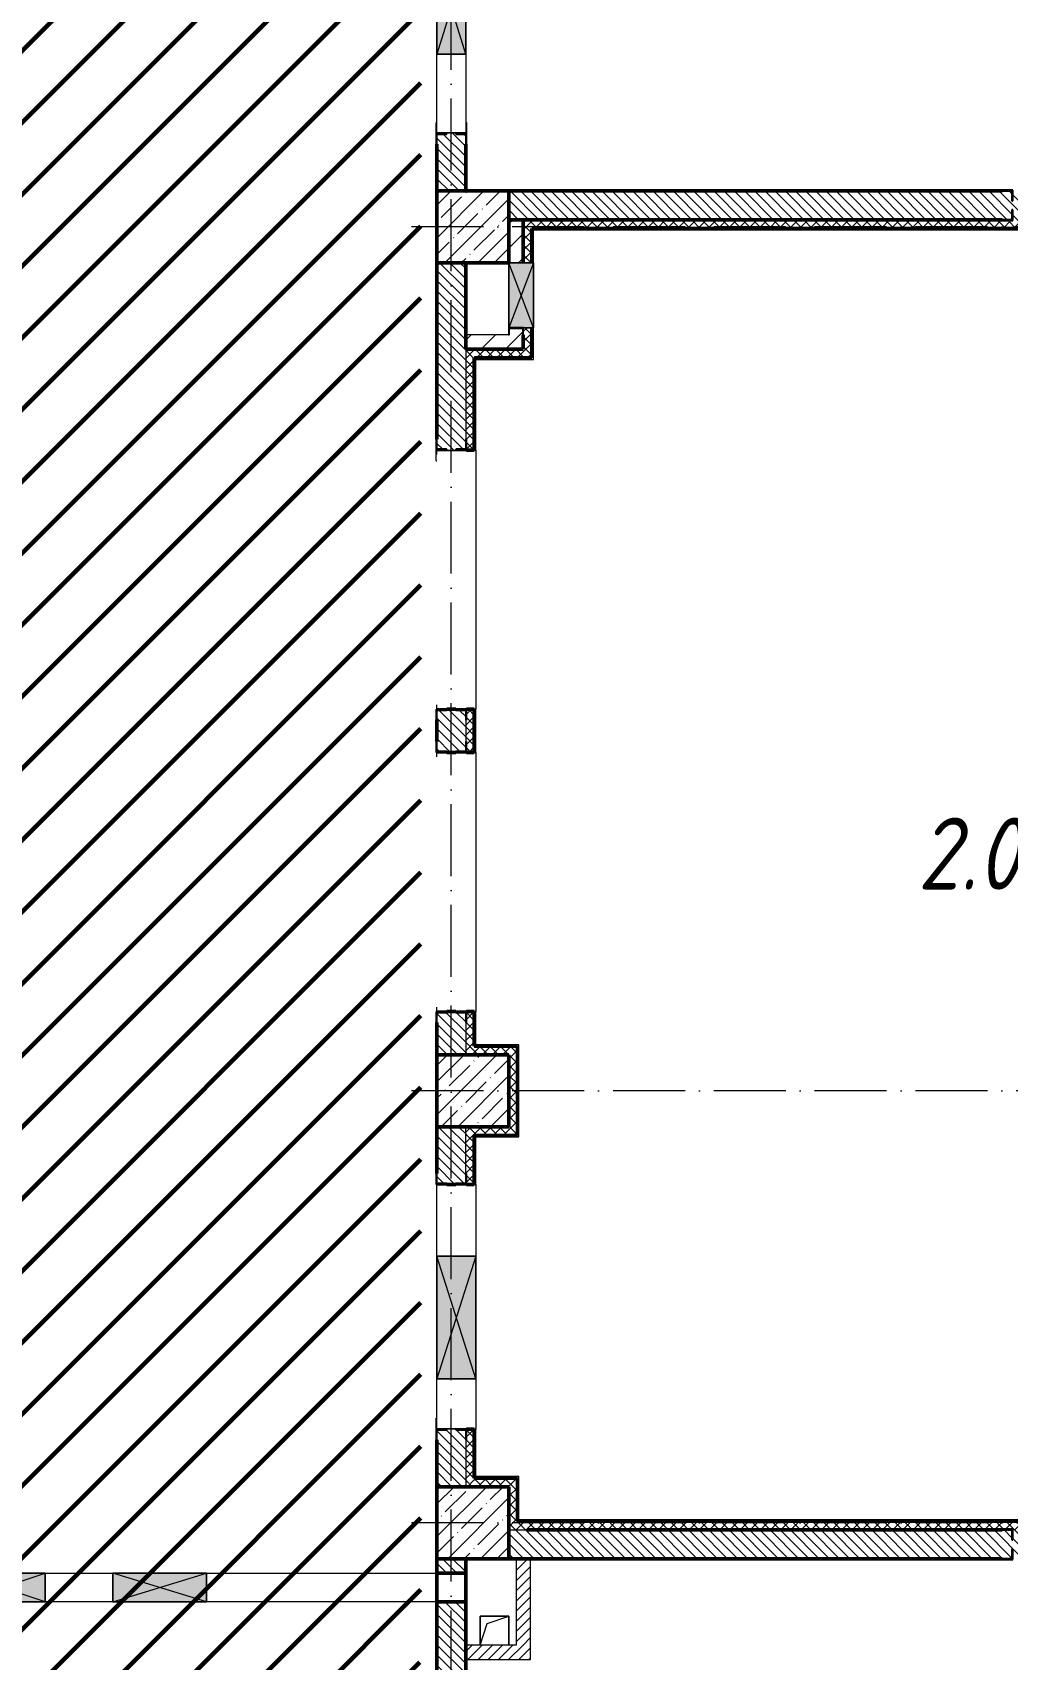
# Model space of a CAD drawing. Header units: millimetres. Extents: x -606178 to 312196, y -19338 to 632709.
# Drawn here: x -174459 to -167689, y 476175 to 487475 of the extents above; entities that cross this region are included whole.
import ezdxf

# ---------------------------------------------------------------- set-up
doc = ezdxf.new("R2010")
doc.units = ezdxf.units.MM
doc.linetypes.add('50_200_ШТРИХ_1Т_ш5_п1_п1_', pattern=[700, 500, -100, 0, -100])
for name, color, linetype, lineweight in [('6.4.1) Окр пт с инж. ПТ2.16', 3, 'Continuous', 60), ('A-DETL-GENF-OTLN', 7, 'Continuous', 9), ('A-FLOR-____-OTLN', 7, 'Continuous', 9), ('A-GENM-____-MCUT', 7, 'Continuous', 25), ('A-GENM-____-OTLN', 7, 'Continuous', 9), ('A-GENM-____-OTLN-1', 7, 'Continuous', 25), ('A-GLAZ-____-OTLN', 7, 'Continuous', 9), ('A-WALL-____-MCUT-2', 7, 'Continuous', 50), ('A-WALL-____-MCUT-3', 7, 'Continuous', 9), ('A-WALL-____-OTLN', 7, 'Continuous', 9), ('A-WALL-____-PATT-1', 7, 'Continuous', 9), ('A-WALL-FNSH-MCUT-1', 7, 'Continuous', 9), ('I-WALL-____-OTLN', 7, 'Continuous', 9), ('S-COLS-____-MCUT', 7, 'Continuous', 50), ('S-COLS-____-OTLN', 7, 'Continuous', 9), ('S-GRID-____-OTLN-1', 7, '50_200_ШТРИХ_1Т_ш5_п1_п1_', 9), ('Марки помещений', 7, 'Continuous', 9)]:
    doc.layers.add(name, color=color, linetype=linetype, lineweight=lineweight)
doc.layers.add('A-WALL-____-PATT-2', color=7, linetype='Continuous', lineweight=9, true_color=0x787878)
doc.styles.add('ISOCPEUR_I_3', font='isocpeui.ttf', dxfattribs={"width": 0.85, "height": 2.2})
pattern_1 = [(135, (-264901.3, 451794.26), (-35.35534, -35.35534), [])]
pattern_2 = [(45, (-264901.3, 451794.26), (-35.35534, 35.35534), []), (135, (-264901.3, 451794.26), (-35.35534, -35.35534), [])]
pattern_3 = [(45, (-264901.3, 451794.26), (-35.35534, 35.35534), [])]
pattern_4 = [(45, (-264901.3, 451794.26), (-84.85281, 84.85281), [])]

# ---------------------------------------------------------------- blocks, each defined once
blk = doc.blocks.new('BSC_Колонна _Прямоугольная - 500х500-V27-АР1_План отверстий 2 этажа в осях 1-64_А-ГГ')
at = {"layer": 'S-COLS-____-OTLN'}
h = blk.add_hatch(dxfattribs=at)
h.set_pattern_fill('FP_56', color=256, style=0, pattern_type=2)
h.set_pattern_definition([(45, (-93500, -25331.04), (-114.04925, 114.04925), []), (45, (-93385.95, -25331.04), (-114.04925, 114.04925), [201.613, -40.323, 3.353, -36.97])])
h.paths.add_polyline_path([(-250, -250), (250, -250), (250, 250), (-250, 250)], flags=0)
at = {"layer": 'S-COLS-____-MCUT'}
for p, q in [((250, 250), (-250, 250)), ((-250, 250), (-250, -250)), ((250, -250), (250, 250)), ((-250, -250), (250, -250))]:
    blk.add_line(p, q, dxfattribs=at)
blk = doc.blocks.new('BSC_Колонна _Прямоугольная - 500х500-V29-АР1_План отверстий 2 этажа в осях 1-64_А-ГГ')
at = {"layer": 'S-COLS-____-OTLN'}
h = blk.add_hatch(dxfattribs=at)
h.set_pattern_fill('FP_58', color=256, style=0, pattern_type=2)
h.set_pattern_definition([(45, (-93500, -34331.04), (-114.04925, 114.04925), []), (45, (-93385.95, -34331.04), (-114.04925, 114.04925), [201.613, -40.323, 3.353, -36.97])])
h.paths.add_polyline_path([(-250, -250), (250, -250), (250, 250), (-250, 250)], flags=0)
at = {"layer": 'S-COLS-____-MCUT'}
for p, q in [((250, 250), (-250, 250)), ((-250, 250), (-250, -250)), ((250, -250), (250, 250)), ((-250, -250), (250, -250))]:
    blk.add_line(p, q, dxfattribs=at)
blk = doc.blocks.new('BSC_Колонна _Прямоугольная - 500х500-V35-АР1_План отверстий 2 этажа в осях 1-64_А-ГГ')
at = {"layer": 'S-COLS-____-OTLN'}
h = blk.add_hatch(dxfattribs=at)
h.set_pattern_fill('FP_64', color=256, style=0, pattern_type=2)
h.set_pattern_definition([(45, (-93500, -28331.04), (-114.04925, 114.04925), []), (45, (-93385.95, -28331.04), (-114.04925, 114.04925), [201.613, -40.323, 3.353, -36.97])])
h.paths.add_polyline_path([(-250, -250), (250, -250), (250, 250), (-250, 250), (-250, -75)], flags=0)
at = {"layer": 'S-COLS-____-MCUT'}
for p, q in [((250, 250), (-250, 250)), ((-250, 250), (-250, -250)), ((250, -250), (250, 250)), ((-250, -250), (250, -250))]:
    blk.add_line(p, q, dxfattribs=at)
blk = doc.blocks.new('АР_Перемычка - АР_Перемычка-28448550-АР1_План отверстий 2 этажа в осях 1-64_А-ГГ')
at = {"layer": 'A-GENM-____-OTLN'}
blk.add_line((-350, -100), (-342, -100), dxfattribs=at)
blk = doc.blocks.new('Фахверк_СКБ_Уголок - 200_3960-28268576-АР1_План отверстий 2 этажа в осях 1-64_А-ГГ')
at = {"layer": 'A-GENM-____-MCUT'}
for p, q in [((200, 156), (125, 156)), ((125, 156), (125, 81)), ((131, 81), (131, 150)), ((131, 150), (200, 150)), ((200, 150), (200, 156)), ((125, 81), (131, 81)), ((131, 19), (125, 19)), ((125, 19), (125, -56)), ((131, -50), (131, 19)), ((125, -56), (200, -56)), ((200, -50), (131, -50)), ((200, -56), (200, -50))]:
    blk.add_line(p, q, dxfattribs=at)
blk = doc.blocks.new('154_Стойка_СКБ_Уголок - СМ-2480_200-28346303-АР1_План отверстий 2 этажа в осях 1-64_А-ГГ')
at = {"layer": 'A-GENM-____-MCUT'}
for p, q in [((125, 156), (125, 81)), ((200, 156), (125, 156)), ((131, 81), (131, 150)), ((131, 150), (200, 150)), ((200, 150), (200, 156)), ((125, 81), (131, 81)), ((131, 19), (125, 19)), ((125, 19), (125, -56)), ((131, -50), (131, 19)), ((125, -56), (200, -56)), ((200, -50), (131, -50)), ((200, -56), (200, -50))]:
    blk.add_line(p, q, dxfattribs=at)
blk = doc.blocks.new('Стойка_Влож_Полоса боковая - Полоса-28213942-АР1_План отверстий 2 этажа в осях 1-64_А-ГГ')
at = {"layer": 'A-GENM-____-OTLN'}
for p, q in [((-5, 60), (0, 60)), ((-5, -60), (-5, 60)), ((0, 31), (0, -31)), ((0, -60), (-5, -60))]:
    blk.add_line(p, q, dxfattribs=at)
blk = doc.blocks.new('Стойка_Влож_Уголок_Опорный - Уголок-28213941-АР1_План отверстий 2 этажа в осях 1-64_А-ГГ')
at = {"layer": 'A-GENM-____-OTLN'}
for p, q in [((-212, -6), (-212, 0)), ((0, 0), (0, -6)), ((-212, -75), (-212, -6)), ((-212, -6), (-206, -6)), ((-212, -75), (-206, -75)), ((-6, -6), (0, -6)), ((-6, -75), (0, -75)), ((0, -6), (0, -75))]:
    blk.add_line(p, q, dxfattribs=at)
blk = doc.blocks.new('Стойка_Влож_Уголок_Опорный - Уголок-V141-АР1_План отверстий 2 этажа в осях 1-64_А-ГГ')
at = {"layer": 'A-GENM-____-OTLN'}
for p, q in [((0, 0), (0, -6)), ((-6, -6), (0, -6)), ((-6, -75), (0, -75)), ((0, -6), (0, -75))]:
    blk.add_line(p, q, dxfattribs=at)
blk = doc.blocks.new('Стойка_Влож_Уголок_Опорный - Уголок-V143-АР1_План отверстий 2 этажа в осях 1-64_А-ГГ')
at = {"layer": 'A-GENM-____-OTLN'}
for p, q in [((-212, -6), (-212, 0)), ((-212, -75), (-212, -6)), ((-212, -6), (-206, -6)), ((-212, -75), (-206, -75))]:
    blk.add_line(p, q, dxfattribs=at)
blk = doc.blocks.new('Фахверк_СКБ_Уголок - 200_3550-28267367-АР1_План отверстий 2 этажа в осях 1-64_А-ГГ')
at = {"layer": 'A-GENM-____-MCUT'}
for p, q in [((200, 156), (125, 156)), ((125, 156), (125, 81)), ((131, 81), (131, 150)), ((131, 150), (200, 150)), ((200, 150), (200, 156)), ((125, 81), (131, 81)), ((131, 19), (125, 19)), ((125, 19), (125, -56)), ((131, -50), (131, 19)), ((125, -56), (200, -56)), ((200, -50), (131, -50)), ((200, -56), (200, -50))]:
    blk.add_line(p, q, dxfattribs=at)
blk = doc.blocks.new('AR_Отверстие прямоугольное _в плите_ - AR_Отверстие прямоугольное _в плите_-30458127-АР1_План отверстий 2 этажа в осях 1-64_А-ГГ')
at = {"layer": 'A-GENM-____-OTLN'}
for p, q in [((100, 100), (-100, 100)), ((-100, 100), (-100, -100)), ((-100, -100), (-50, 50)), ((-50, 50), (100, 100)), ((100, -100), (100, 100))]:
    blk.add_line(p, q, dxfattribs=at)
blk = doc.blocks.new('BSC_Колонна _Прямоугольная1 - 200х200 _металл_-35201446-АР1_План отверстий 2 этажа в осях 1-64_А-ГГ')
at = {"layer": 'S-COLS-____-MCUT'}
for p, q in [((100, 100), (-100, 100)), ((-100, 100), (-100, -100)), ((100, -100), (100, 100)), ((-100, -100), (100, -100))]:
    blk.add_line(p, q, dxfattribs=at)
blk = doc.blocks.new('AR_Отверстие прямоугольное _в стене_ - AR_Отверстие прямоугольное _в стене__ОВ-36849991-АР1_План отверстий 2 этажа в осях 1-64_А-ГГ')
at = {"layer": 'A-GLAZ-____-OTLN'}
blk.add_hatch(color=256, dxfattribs=at).paths.add_polyline_path([(425, -100), (425, 170), (-425, 170), (-425, -100), (220, -100)], flags=0)
at = {"layer": 'A-DETL-GENF-OTLN'}
for p, q in [((-425, -100), (-425, 170)), ((-425, 170), (425, 170)), ((425, 170), (-425, -100)), ((-425, 170), (425, -100)), ((425, 170), (-425, 170)), ((-425, 170), (-425, -100)), ((425, 170), (425, -100)), ((425, -100), (425, 170)), ((425, -100), (-425, -100)), ((-425, -100), (425, -100))]:
    blk.add_line(p, q, dxfattribs=at)
blk = doc.blocks.new('AR_Отверстие прямоугольное _в стене_ - AR_Отверстие прямоугольное _в стене__ОВ-36845443-АР1_План отверстий 2 этажа в осях 1-64_А-ГГ')
at = {"layer": 'A-GLAZ-____-OTLN'}
blk.add_hatch(color=256, dxfattribs=at).paths.add_polyline_path([(325, 100), (-325, 100), (-325, -100), (325, -100)], flags=0)
at = {"layer": 'A-DETL-GENF-OTLN'}
for p, q in [((-325, -100), (-325, 100)), ((-325, 100), (325, 100)), ((325, 100), (-325, -100)), ((-325, 100), (325, -100)), ((325, 100), (-325, 100)), ((-325, 100), (-325, -100)), ((325, 100), (325, -100)), ((325, -100), (325, 100)), ((325, -100), (-325, -100)), ((-325, -100), (325, -100))]:
    blk.add_line(p, q, dxfattribs=at)
blk = doc.blocks.new('AR_Отверстие прямоугольное _в стене_ - AR_Отверстие прямоугольное _в стене__ОВ-36849744-АР1_План отверстий 2 этажа в осях 1-64_А-ГГ')
at = {"layer": 'A-GLAZ-____-OTLN'}
blk.add_hatch(color=256, dxfattribs=at).paths.add_polyline_path([(225, -47), (225, 120), (-225, 120), (-225, -50), (225, -50)], flags=0)
at = {"layer": 'A-DETL-GENF-OTLN'}
for p, q in [((-225, -50), (-225, 120)), ((-225, 120), (225, 120)), ((225, 120), (-225, -50)), ((-225, 120), (225, -50)), ((225, 120), (-225, 120)), ((-225, 120), (-225, -50)), ((225, 120), (225, 50)), ((225, 50), (225, 120)), ((225, -50), (-225, -50)), ((-225, -50), (225, -50))]:
    blk.add_line(p, q, dxfattribs=at)
blk = doc.blocks.new('AR_Отверстие прямоугольное _в стене_ - AR_Отверстие прямоугольное _в стене__ОВ-36852113-АР1_План отверстий 2 этажа в осях 1-64_А-ГГ')
at = {"layer": 'A-GLAZ-____-OTLN'}
blk.add_hatch(color=256, dxfattribs=at).paths.add_polyline_path([(325, 100), (-325, 100), (-325, -100), (325, -100), (325, 65)], flags=0)
at = {"layer": 'A-DETL-GENF-OTLN'}
for p, q in [((-325, -100), (-325, 100)), ((-325, 100), (325, 100)), ((325, 100), (-325, -100)), ((-325, 100), (325, -100)), ((325, 100), (-325, 100)), ((-325, 100), (-325, -100)), ((325, 100), (325, -100)), ((325, -100), (325, 100)), ((325, -100), (-325, -100)), ((-325, -100), (325, -100))]:
    blk.add_line(p, q, dxfattribs=at)
blk = doc.blocks.new('154_Фахверк_СКБ_Швеллер - Тип_100_3960_зеркало-36793856-АР1_План отверстий 2 этажа в осях 1-64_А-ГГ')
at = {"layer": 'A-GENM-____-MCUT'}
for p, q in [((175, 50), (125, 50)), ((125, 50), (125, -50)), ((128, 47), (175, 47)), ((128, -47), (128, 47)), ((175, 47), (175, 50)), ((125, -50), (175, -50)), ((175, -47), (128, -47)), ((175, -50), (175, -47))]:
    blk.add_line(p, q, dxfattribs=at)
blk = doc.blocks.new('AR_Отверстие прямоугольное _в стене_ - AR_Отверстие прямоугольное _в стене__ЭОМ-36813478-АР1_План отверстий 2 этажа в осях 1-64_А-ГГ')
at = {"layer": 'A-GLAZ-____-OTLN'}
blk.add_hatch(color=256, dxfattribs=at).paths.add_polyline_path([(300, 100), (-300, 100), (-300, -100), (300, -100), (300, 65)], flags=0)
at = {"layer": 'A-DETL-GENF-OTLN'}
for p, q in [((-300, -100), (-300, 100)), ((-300, 100), (300, 100)), ((300, 100), (-300, -100)), ((-300, 100), (300, -100)), ((300, 100), (-300, 100)), ((-300, 100), (-300, -100)), ((300, 100), (300, -100)), ((300, -100), (300, 100)), ((300, -100), (-300, -100)), ((-300, -100), (300, -100))]:
    blk.add_line(p, q, dxfattribs=at)

msp = doc.modelspace()

# ---------------------------------------------------------------- hatches: boundary and pattern name
at = {"layer": '6.4.1) Окр пт с инж. ПТ2.16'}
h = msp.add_hatch(dxfattribs=at)
h.set_pattern_fill('ANSI31', color=256, scale=111)
h.paths.add_polyline_path([(-171763.3011, 493763.3011), (-172313.3011, 493763.3011), (-172282.8065, 494690.3933), (-175508.8065, 494690.3933), (-175539.3011, 478087.3011), (-174939.3011, 478087.3011), (-174939.3011, 476875.3011), (-171763.3011, 476875.3011)])
h.paths.add_polyline_path([(-171763.3011, 476875.3011), (-174939.3011, 476875.3011), (-174924.1531, 474383.4251), (-175540.0709, 474375.3011), (-175539.3011, 471331.8405), (-175539.3011, 457987.3011), (-175039.3011, 457987.3011), (-175039.3011, 450237.3011), (-172099.3011, 450237.3011), (-172099.3011, 450487.3011), (-171763.3011, 476575.3011)])
at = {"layer": 'A-WALL-____-PATT-1'}
h = msp.add_hatch(dxfattribs=at)
h.set_pattern_fill('FP_6', color=256, style=0, pattern_type=2)
h.set_pattern_definition(pattern_1)
h.paths.add_polyline_path([(-171451.3011, 486375.3011), (-171451.3011, 486769.3011), (-171520.3011, 486769.3011), (-171520.3011, 486775.3011), (-171582.3011, 486775.3011), (-171582.3011, 486769.3011), (-171651.3011, 486769.3011), (-171651.3011, 486375.3011), (-171491.3011, 486375.3011)], flags=0)
h.paths.add_polyline_path([(-171520.3011, 488475.3011), (-171520.3011, 488481.3011), (-171451.3011, 488481.3011), (-171451.3011, 488875.3011), (-171651.3011, 488875.3011), (-171651.3011, 488481.3011), (-171582.3011, 488481.3011), (-171582.3011, 488475.3011)], flags=0)
h = msp.add_hatch(dxfattribs=at)
h.set_pattern_fill('FP_6', color=256, style=0, pattern_type=2)
h.set_pattern_definition(pattern_1)
h.paths.add_polyline_path([(-164151.3011, 486175.3011), (-164151.3011, 486375.3011), (-167651.3011, 486375.3011), (-167651.3011, 486306.3011), (-167657.3011, 486306.3011), (-167657.3011, 486375.3011), (-171151.3011, 486375.3011), (-171151.3011, 486175.3011), (-167657.3011, 486175.3011), (-167657.3011, 486244.3011), (-167651.3011, 486244.3011), (-167651.3011, 486175.3011), (-164169.5263, 486175.3011)], flags=0)
h = msp.add_hatch(dxfattribs=at)
h.set_pattern_fill('FP_4', color=256, style=0, pattern_type=2)
h.set_pattern_definition(pattern_4)
h.paths.add_polyline_path([(-171054.3011, 485375.3011), (-171054.3011, 485422.3011), (-171148.3011, 485422.3011), (-171148.3011, 485375.3011), (-171101.3011, 485375.3011)], flags=0)
h.paths.add_polyline_path([(-171151.3011, 485875.3011), (-171051.3011, 485875.3011), (-171051.3011, 486175.3011), (-171151.3011, 486175.3011)], flags=0)
h = msp.add_hatch(dxfattribs=at)
h.set_pattern_fill('FP_6', color=256, style=0, pattern_type=2)
h.set_pattern_definition(pattern_1)
h.paths.add_polyline_path([(-171451.3011, 480375.3011), (-171451.3011, 480669.3011), (-171520.3011, 480669.3011), (-171520.3011, 480675.3011), (-171582.3011, 480675.3011), (-171582.3011, 480669.3011), (-171651.3011, 480669.3011), (-171651.3011, 480375.3011)], flags=0)
h.paths.add_polyline_path([(-171520.3011, 482475.3011), (-171520.3011, 482481.3011), (-171451.3011, 482481.3011), (-171451.3011, 482769.3011), (-171520.3011, 482769.3011), (-171520.3011, 482775.3011), (-171582.3011, 482775.3011), (-171582.3011, 482769.3011), (-171651.3011, 482769.3011), (-171651.3011, 482481.3011), (-171582.3011, 482481.3011), (-171582.3011, 482475.3011)], flags=0)
h.paths.add_polyline_path([(-171520.3011, 484575.3011), (-171520.3011, 484581.3011), (-171451.3011, 484581.3011), (-171451.3011, 485875.3011), (-171651.3011, 485875.3011), (-171651.3011, 484581.3011), (-171582.3011, 484581.3011), (-171582.3011, 484575.3011)], flags=0)
h = msp.add_hatch(dxfattribs=at)
h.set_pattern_fill('FP_4', color=256, style=0, pattern_type=2)
h.set_pattern_definition(pattern_4)
h.paths.add_polyline_path([(-171451.3011, 485275.3011), (-171051.3011, 485275.3011), (-171051.3011, 485375.3011), (-171451.3011, 485375.3011)], flags=0)
h = msp.add_hatch(dxfattribs=at)
h.set_pattern_fill('FP_6', color=256, style=0, pattern_type=2)
h.set_pattern_definition(pattern_1)
h.paths.add_polyline_path([(-171611.3011, 477375.3011), (-171451.3011, 477375.3011), (-171451.3011, 477769.3011), (-171520.3011, 477769.3011), (-171520.3011, 477775.3011), (-171582.3011, 477775.3011), (-171582.3011, 477769.3011), (-171651.3011, 477769.3011), (-171651.3011, 477375.3011)], flags=0)
h.paths.add_polyline_path([(-171582.3011, 479475.3011), (-171520.3011, 479475.3011), (-171520.3011, 479481.3011), (-171451.3011, 479481.3011), (-171451.3011, 479875.3011), (-171651.3011, 479875.3011), (-171651.3011, 479481.3011), (-171582.3011, 479481.3011)], flags=0)
h = msp.add_hatch(dxfattribs=at)
h.set_pattern_fill('FP_6', color=256, style=0, pattern_type=2)
h.set_pattern_definition(pattern_1)
h.paths.add_polyline_path([(-164169.5263, 476875.3011), (-164151.3011, 476875.3011), (-164151.3011, 477075.3011), (-167651.3011, 477075.3011), (-167651.3011, 477006.3011), (-167657.3011, 477006.3011), (-167657.3011, 477075.3011), (-171151.3011, 477075.3011), (-171151.3011, 476875.3011), (-167657.3011, 476875.3011), (-167657.3011, 476944.3011), (-167651.3011, 476944.3011), (-167651.3011, 476875.3011), (-165936.9906, 476875.3011)], flags=0)
h = msp.add_hatch(dxfattribs=at)
h.set_pattern_fill('FP_6', color=256, style=0, pattern_type=2)
h.set_pattern_definition(pattern_1)
h.paths.add_polyline_path([(-171451.3011, 471375.3011), (-171451.3011, 472800.3011), (-171651.3011, 472800.3011), (-171651.3011, 471375.3011)], flags=0)
h.paths.add_polyline_path([(-171651.3011, 473750.3011), (-171451.3011, 473750.3011), (-171451.3011, 474169.3011), (-171520.3011, 474169.3011), (-171520.3011, 474175.3011), (-171582.3011, 474175.3011), (-171582.3011, 474169.3011), (-171651.3011, 474169.3011), (-171651.3011, 474100.3011)], flags=0)
h.paths.add_polyline_path([(-171520.3011, 475975.3011), (-171520.3011, 475981.3011), (-171451.3011, 475981.3011), (-171451.3011, 476575.3011), (-171651.3011, 476575.3011), (-171651.3011, 475981.3011), (-171582.3011, 475981.3011), (-171582.3011, 475975.3011)], flags=0)
h.paths.add_polyline_path([(-171651.3011, 476775.3011), (-171451.3011, 476775.3011), (-171451.3011, 476875.3011), (-171651.3011, 476875.3011)], flags=0)
h = msp.add_hatch(dxfattribs=at)
h.set_pattern_fill('FP_5', color=256, style=0, pattern_type=2)
h.set_pattern_definition(pattern_3)
h.paths.add_polyline_path([(-171001.3011, 476275.3011), (-171001.3011, 476875.3011), (-171101.3011, 476875.3011), (-171101.3011, 476275.3011)], flags=0)
h = msp.add_hatch(dxfattribs=at)
h.set_pattern_fill('FP_5', color=256, style=0, pattern_type=2)
h.set_pattern_definition(pattern_3)
h.paths.add_polyline_path([(-171451.3011, 476175.3011), (-171001.3011, 476175.3011), (-171001.3011, 476275.3011), (-171451.3011, 476275.3011)], flags=0)
at = {"layer": 'A-WALL-____-PATT-2'}
h = msp.add_hatch(dxfattribs=at)
h.set_pattern_fill('FP_7', color=256, style=0, pattern_type=2)
h.set_pattern_definition(pattern_2)
h.paths.add_polyline_path([(-170991.3011, 485215.3011), (-170991.3011, 485425.3011), (-171051.3011, 485425.3011), (-171051.3011, 485215.3011)], flags=0)
h.paths.add_polyline_path([(-171051.3011, 485875.3011), (-170991.3011, 485875.3011), (-170991.3011, 486175.3011), (-171051.3011, 486175.3011)], flags=0)
h = msp.add_hatch(dxfattribs=at)
h.set_pattern_fill('FP_7', color=256, style=0, pattern_type=2)
h.set_pattern_definition(pattern_2)
h.paths.add_polyline_path([(-164221.3011, 486115.3011), (-164211.3011, 486115.3011), (-164211.3011, 486175.3011), (-167651.3011, 486175.3011), (-167651.3011, 486169.3011), (-167726.3011, 486169.3011), (-167726.3011, 486175.3011), (-170991.3011, 486175.3011), (-170991.3011, 486115.3011), (-165936.9906, 486115.3011)], flags=0)
h = msp.add_hatch(dxfattribs=at)
h.set_pattern_fill('FP_7', color=256, style=0, pattern_type=2)
h.set_pattern_definition(pattern_2)
h.paths.add_polyline_path([(-171391.3011, 480375.3011), (-171391.3011, 480675.3011), (-171445.3011, 480675.3011), (-171445.3011, 480600.3011), (-171451.3011, 480600.3011), (-171451.3011, 480375.3011)], flags=0)
h.paths.add_polyline_path([(-171391.3011, 482475.3011), (-171391.3011, 482775.3011), (-171445.3011, 482775.3011), (-171445.3011, 482700.3011), (-171451.3011, 482700.3011), (-171451.3011, 482550.3011), (-171445.3011, 482550.3011), (-171445.3011, 482475.3011)], flags=0)
h.paths.add_polyline_path([(-171391.3011, 484575.3011), (-171391.3011, 485275.3011), (-171451.3011, 485275.3011), (-171451.3011, 484650.3011), (-171445.3011, 484650.3011), (-171445.3011, 484575.3011)], flags=0)
h = msp.add_hatch(dxfattribs=at)
h.set_pattern_fill('FP_7', color=256, style=0, pattern_type=2)
h.set_pattern_definition(pattern_2)
h.paths.add_polyline_path([(-171391.3011, 485215.3011), (-171051.3011, 485215.3011), (-171051.3011, 485275.3011), (-171391.3011, 485275.3011)], flags=0)
h = msp.add_hatch(dxfattribs=at)
h.set_pattern_fill('FP_7', color=256, style=0, pattern_type=2)
h.set_pattern_definition(pattern_2)
h.paths.add_polyline_path([(-171151.3011, 480375.3011), (-171091.3011, 480375.3011), (-171091.3011, 480435.3011), (-171391.3011, 480435.3011), (-171391.3011, 480375.3011), (-171239.3834, 480375.3011)], flags=0)
h = msp.add_hatch(dxfattribs=at)
h.set_pattern_fill('FP_7', color=256, style=0, pattern_type=2)
h.set_pattern_definition(pattern_2)
h.paths.add_polyline_path([(-171091.3011, 479815.3011), (-171091.3011, 480375.3011), (-171151.3011, 480375.3011), (-171151.3011, 479815.3011)], flags=0)
h = msp.add_hatch(dxfattribs=at)
h.set_pattern_fill('FP_7', color=256, style=0, pattern_type=2)
h.set_pattern_definition(pattern_2)
h.paths.add_polyline_path([(-171151.3011, 479815.3011), (-171151.3011, 479875.3011), (-171451.3011, 479875.3011), (-171451.3011, 479815.3011), (-171239.3834, 479815.3011)], flags=0)
h = msp.add_hatch(dxfattribs=at)
h.set_pattern_fill('FP_7', color=256, style=0, pattern_type=2)
h.set_pattern_definition(pattern_2)
h.paths.add_polyline_path([(-171451.3011, 477375.3011), (-171391.3011, 477375.3011), (-171391.3011, 477775.3011), (-171445.3011, 477775.3011), (-171445.3011, 477700.3011), (-171451.3011, 477700.3011)], flags=0)
h.paths.add_polyline_path([(-171445.3011, 479475.3011), (-171391.3011, 479475.3011), (-171391.3011, 479815.3011), (-171451.3011, 479815.3011), (-171451.3011, 479550.3011), (-171445.3011, 479550.3011), (-171445.3011, 479481.3011)], flags=0)
h = msp.add_hatch(dxfattribs=at)
h.set_pattern_fill('FP_7', color=256, style=0, pattern_type=2)
h.set_pattern_definition(pattern_2)
h.paths.add_polyline_path([(-171381.3011, 477375.3011), (-171151.3011, 477375.3011), (-171151.3011, 477435.3011), (-171391.3011, 477435.3011), (-171391.3011, 477375.3011)], flags=0)
h = msp.add_hatch(dxfattribs=at)
h.set_pattern_fill('FP_7', color=256, style=0, pattern_type=2)
h.set_pattern_definition(pattern_2)
h.paths.add_polyline_path([(-171151.3011, 477075.3011), (-171091.3011, 477075.3011), (-171091.3011, 477435.3011), (-171151.3011, 477435.3011), (-171151.3011, 477375.3011)], flags=0)
h = msp.add_hatch(dxfattribs=at)
h.set_pattern_fill('FP_7', color=256, style=0, pattern_type=2)
h.set_pattern_definition(pattern_2)
h.paths.add_polyline_path([(-164211.3011, 477075.3011), (-164211.3011, 477135.3011), (-171091.3011, 477135.3011), (-171091.3011, 477075.3011), (-167726.3011, 477075.3011), (-167726.3011, 477081.3011), (-167651.3011, 477081.3011), (-167651.3011, 477075.3011), (-164221.3011, 477075.3011)], flags=0)

# ---------------------------------------------------------------- linework, layer by layer
at = {"layer": 'A-FLOR-____-OTLN'}
for p, q in [((-171351.3011, 476475.3011), (-171151.3011, 476475.3011)), ((-171351.3011, 476275.3011), (-171351.3011, 476475.3011)), ((-171151.3011, 476475.3011), (-171151.3011, 476275.3011))]:
    msp.add_line(p, q, dxfattribs=at)
at = {"layer": 'A-WALL-____-MCUT-2'}
for p, q in [((-171651.3011, 486700.3011), (-171651.3011, 486375.3011)), ((-171451.3011, 486375.3011), (-171451.3011, 486700.3011)), ((-167726.3011, 486375.3011), (-171151.3011, 486375.3011)), ((-167726.3011, 486175.3011), (-171151.3011, 486175.3011)), ((-171051.3011, 486175.3011), (-171051.3011, 485875.3011)), ((-170991.3011, 486115.3011), (-164211.3011, 486115.3011)), ((-170991.3011, 485875.3011), (-170991.3011, 486115.3011)), ((-171651.3011, 485875.3011), (-171651.3011, 484650.3011)), ((-171451.3011, 485275.3011), (-171451.3011, 485875.3011)), ((-171051.3011, 485375.3011), (-171051.3011, 485275.3011)), ((-170991.3011, 485215.3011), (-170991.3011, 485425.3011)), ((-171051.3011, 485275.3011), (-171451.3011, 485275.3011)), ((-171391.3011, 484575.3011), (-171391.3011, 485215.3011)), ((-171391.3011, 485215.3011), (-170991.3011, 485215.3011)), ((-171445.3011, 484575.3011), (-171391.3011, 484575.3011)), ((-171520.3011, 482775.3011), (-171582.3011, 482775.3011)), ((-171391.3011, 482775.3011), (-171445.3011, 482775.3011)), ((-171391.3011, 482475.3011), (-171391.3011, 482775.3011)), ((-171651.3011, 482700.3011), (-171651.3011, 482550.3011)), ((-171582.3011, 482475.3011), (-171520.3011, 482475.3011)), ((-171445.3011, 482475.3011), (-171391.3011, 482475.3011)), ((-171651.3011, 480600.3011), (-171651.3011, 480375.3011)), ((-171520.3011, 480675.3011), (-171582.3011, 480675.3011)), ((-171391.3011, 480675.3011), (-171445.3011, 480675.3011)), ((-171391.3011, 480435.3011), (-171391.3011, 480675.3011)), ((-171091.3011, 480435.3011), (-171391.3011, 480435.3011)), ((-171091.3011, 479815.3011), (-171091.3011, 480435.3011)), ((-171651.3011, 479875.3011), (-171651.3011, 479550.3011)), ((-171391.3011, 479815.3011), (-171091.3011, 479815.3011)), ((-171391.3011, 479475.3011), (-171391.3011, 479815.3011)), ((-171582.3011, 479475.3011), (-171520.3011, 479475.3011)), ((-171445.3011, 479475.3011), (-171391.3011, 479475.3011)), ((-171391.3011, 477775.3011), (-171445.3011, 477775.3011)), ((-171391.3011, 477435.3011), (-171391.3011, 477775.3011)), ((-171651.3011, 477700.3011), (-171651.3011, 477375.3011)), ((-171091.3011, 477435.3011), (-171391.3011, 477435.3011)), ((-171091.3011, 477135.3011), (-171091.3011, 477435.3011)), ((-164211.3011, 477135.3011), (-171091.3011, 477135.3011)), ((-167726.3011, 477075.3011), (-171021.9041, 477075.3011)), ((-171651.3011, 476875.3011), (-171651.3011, 476775.3011)), ((-171451.3011, 476775.3011), (-171451.3011, 476875.3011)), ((-171151.3011, 476875.3011), (-167726.3011, 476875.3011)), ((-171651.3011, 476575.3011), (-171651.3011, 476050.3011)), ((-171451.3011, 476050.3011), (-171451.3011, 476575.3011))]:
    msp.add_line(p, q, dxfattribs=at)
at = {"layer": 'A-WALL-____-MCUT-3'}
for p, q in [((-171451.3011, 485275.3011), (-171451.3011, 484650.3011)), ((-171451.3011, 482700.3011), (-171451.3011, 482550.3011)), ((-171451.3011, 480600.3011), (-171451.3011, 480375.3011)), ((-171451.3011, 479550.3011), (-171451.3011, 479875.3011)), ((-171451.3011, 477700.3011), (-171451.3011, 477375.3011)), ((-171151.3011, 477075.3011), (-171021.9041, 477075.3011))]:
    msp.add_line(p, q, dxfattribs=at)
at = {"layer": 'A-WALL-____-OTLN'}
for p, q in [((-171381.3011, 484575.3011), (-171381.3011, 482775.3011)), ((-171381.3011, 482475.3011), (-171381.3011, 480675.3011)), ((-171381.3011, 479475.3011), (-171381.3011, 478975.3011)), ((-171381.3011, 478125.3011), (-171381.3011, 477775.3011))]:
    msp.add_line(p, q, dxfattribs=at)
at = {"layer": 'A-WALL-FNSH-MCUT-1'}
for p, q in [((-170981.3011, 486105.3011), (-164221.3011, 486105.3011)), ((-170981.3011, 485875.3011), (-170981.3011, 486105.3011)), ((-171151.3011, 485375.3011), (-171451.3011, 485375.3011)), ((-170981.3011, 485205.3011), (-170981.3011, 485425.3011)), ((-171381.3011, 484575.3011), (-171381.3011, 485205.3011)), ((-171381.3011, 485205.3011), (-170981.3011, 485205.3011)), ((-171391.3011, 484575.3011), (-171381.3011, 484575.3011)), ((-171381.3011, 482775.3011), (-171391.3011, 482775.3011)), ((-171381.3011, 482475.3011), (-171381.3011, 482775.3011)), ((-171391.3011, 482475.3011), (-171381.3011, 482475.3011)), ((-171381.3011, 480675.3011), (-171391.3011, 480675.3011)), ((-171381.3011, 480445.3011), (-171381.3011, 480675.3011)), ((-171081.3011, 480445.3011), (-171381.3011, 480445.3011)), ((-171081.3011, 479805.3011), (-171081.3011, 480445.3011)), ((-171381.3011, 479805.3011), (-171081.3011, 479805.3011)), ((-171381.3011, 479475.3011), (-171381.3011, 479805.3011)), ((-171391.3011, 479475.3011), (-171381.3011, 479475.3011)), ((-171381.3011, 477775.3011), (-171391.3011, 477775.3011)), ((-171381.3011, 477445.3011), (-171381.3011, 477775.3011)), ((-171081.3011, 477445.3011), (-171381.3011, 477445.3011)), ((-171081.3011, 477145.3011), (-171081.3011, 477445.3011)), ((-164221.3011, 477145.3011), (-171081.3011, 477145.3011)), ((-171101.3011, 476875.3011), (-171101.3011, 476275.3011)), ((-171001.3011, 476175.3011), (-171001.3011, 476875.3011)), ((-171101.3011, 476275.3011), (-171451.3011, 476275.3011)), ((-171451.3011, 476175.3011), (-171001.3011, 476175.3011))]:
    msp.add_line(p, q, dxfattribs=at)
at = {"layer": 'I-WALL-____-OTLN'}
for p, q in [((-171651.3011, 486775.3011), (-171651.3011, 487325.3011)), ((-171451.3011, 487325.3011), (-171451.3011, 486775.3011)), ((-171651.3011, 484545.3011), (-171651.3011, 484575.3011)), ((-171651.3011, 482775.3011), (-171651.3011, 482805.3011)), ((-171651.3011, 482445.3011), (-171651.3011, 482475.3011)), ((-171651.3011, 480675.3011), (-171651.3011, 480705.3011)), ((-171651.3011, 478975.3011), (-171651.3011, 479475.3011)), ((-171651.3011, 477775.3011), (-171651.3011, 478125.3011)), ((-174371.3011, 476775.3011), (-173901.3011, 476775.3011)), ((-173251.3011, 476775.3011), (-171651.3011, 476775.3011)), ((-173901.3011, 476575.3011), (-174371.3011, 476575.3011)), ((-171651.3011, 476575.3011), (-173251.3011, 476575.3011))]:
    msp.add_line(p, q, dxfattribs=at)
at = {"layer": 'S-GRID-____-OTLN-1'}
for p, q in [((-171551.3011, 447311.6528), (-171551.3011, 501675.2188)), ((-160826.8945, 486125.3011), (-171880.0367, 486125.3011)), ((-160826.8945, 480125.3011), (-171880.0367, 480125.3011)), ((-160826.8945, 477125.3011), (-171880.0367, 477125.3011))]:
    msp.add_line(p, q, dxfattribs=at)

# ---------------------------------------------------------------- block references
at = {"layer": 'A-GENM-____-OTLN'}
for name, p, rotation in [('Стойка_Влож_Уголок_Опорный - Уголок-28213941-АР1_План отверстий 2 этажа в осях 1-64_А-ГГ', (-171657.3011, 486775.3011), 180), ('Стойка_Влож_Полоса боковая - Полоса-28213942-АР1_План отверстий 2 этажа в осях 1-64_А-ГГ', (-171551.3011, 486775.3011), 269.9999999999999), ('Стойка_Влож_Полоса боковая - Полоса-28213942-АР1_План отверстий 2 этажа в осях 1-64_А-ГГ', (-171551.3011, 484575.3011), 89.99999999999991), ('Стойка_Влож_Уголок_Опорный - Уголок-V141-АР1_План отверстий 2 этажа в осях 1-64_А-ГГ', (-171657.3011, 477775.3011), 180), ('Стойка_Влож_Полоса боковая - Полоса-28213942-АР1_План отверстий 2 этажа в осях 1-64_А-ГГ', (-171551.3011, 477775.3011), 269.9999999999999), ('АР_Перемычка - АР_Перемычка-28448550-АР1_План отверстий 2 этажа в осях 1-64_А-ГГ', (-171551.3011, 477775.3011), 89.9999999999999)]:
    msp.add_blockref(name, p, dxfattribs=dict(at, rotation=rotation))
for name, p in [('Стойка_Влож_Уголок_Опорный - Уголок-V143-АР1_План отверстий 2 этажа в осях 1-64_А-ГГ', (-171445.3011, 484575.3011)), ('AR_Отверстие прямоугольное _в плите_ - AR_Отверстие прямоугольное _в плите_-30458127-АР1_План отверстий 2 этажа в осях 1-64_А-ГГ', (-171251.3011, 476375.3011))]:
    msp.add_blockref(name, p, dxfattribs=at)
at = {"layer": 'A-GENM-____-OTLN-1'}
for name, p, rotation in [('154_Стойка_СКБ_Уголок - СМ-2480_200-28346303-АР1_План отверстий 2 этажа в осях 1-64_А-ГГ', (-171601.3011, 486900.3011), 269.9999999999999), ('Фахверк_СКБ_Уголок - 200_3550-28267367-АР1_План отверстий 2 этажа в осях 1-64_А-ГГ', (-167526.3011, 486325.3011), 180), ('154_Фахверк_СКБ_Швеллер - Тип_100_3960_зеркало-36793856-АР1_План отверстий 2 этажа в осях 1-64_А-ГГ', (-171101.3011, 485550.3011), 270), ('154_Стойка_СКБ_Уголок - СМ-2480_200-28346303-АР1_План отверстий 2 этажа в осях 1-64_А-ГГ', (-171501.3011, 484450.3011), 89.9999999999999), ('Фахверк_СКБ_Уголок - 200_3960-28268576-АР1_План отверстий 2 этажа в осях 1-64_А-ГГ', (-171601.3011, 482900.3011), 269.9999999999999), ('Фахверк_СКБ_Уголок - 200_3960-28268576-АР1_План отверстий 2 этажа в осях 1-64_А-ГГ', (-171501.3011, 482350.3011), 89.9999999999999), ('Фахверк_СКБ_Уголок - 200_3960-28268576-АР1_План отверстий 2 этажа в осях 1-64_А-ГГ', (-171601.3011, 480800.3011), 269.9999999999999), ('Фахверк_СКБ_Уголок - 200_3960-28268576-АР1_План отверстий 2 этажа в осях 1-64_А-ГГ', (-171501.3011, 479350.3011), 89.9999999999999), ('154_Стойка_СКБ_Уголок - СМ-2480_200-28346303-АР1_План отверстий 2 этажа в осях 1-64_А-ГГ', (-171601.3011, 477900.3011), 269.9999999999999), ('Фахверк_СКБ_Уголок - 200_3550-28267367-АР1_План отверстий 2 этажа в осях 1-64_А-ГГ', (-167526.3011, 477025.3011), 180)]:
    msp.add_blockref(name, p, dxfattribs=dict(at, rotation=rotation))
at = {"layer": 'A-GLAZ-____-OTLN'}
for name, p, rotation in [('AR_Отверстие прямоугольное _в стене_ - AR_Отверстие прямоугольное _в стене__ОВ-36845443-АР1_План отверстий 2 этажа в осях 1-64_А-ГГ', (-171551.3011, 487650.3011), 269.9999999999999), ('AR_Отверстие прямоугольное _в стене_ - AR_Отверстие прямоугольное _в стене__ОВ-36849744-АР1_План отверстий 2 этажа в осях 1-64_А-ГГ', (-171101.3011, 485650.3011), 270), ('AR_Отверстие прямоугольное _в стене_ - AR_Отверстие прямоугольное _в стене__ОВ-36849991-АР1_План отверстий 2 этажа в осях 1-64_А-ГГ', (-171551.3011, 478550.3011), 269.9999999999999), ('AR_Отверстие прямоугольное _в стене_ - AR_Отверстие прямоугольное _в стене__ЭОМ-36813478-АР1_План отверстий 2 этажа в осях 1-64_А-ГГ', (-174671.3011, 476675.3011), 180), ('AR_Отверстие прямоугольное _в стене_ - AR_Отверстие прямоугольное _в стене__ОВ-36852113-АР1_План отверстий 2 этажа в осях 1-64_А-ГГ', (-173576.3011, 476675.3011), 180)]:
    msp.add_blockref(name, p, dxfattribs=dict(at, rotation=rotation))
at = {"layer": 'S-COLS-____-OTLN'}
for name, p in [('BSC_Колонна _Прямоугольная - 500х500-V29-АР1_План отверстий 2 этажа в осях 1-64_А-ГГ', (-171401.3011, 486125.3011)), ('BSC_Колонна _Прямоугольная - 500х500-V35-АР1_План отверстий 2 этажа в осях 1-64_А-ГГ', (-171401.3011, 480125.3011)), ('BSC_Колонна _Прямоугольная - 500х500-V27-АР1_План отверстий 2 этажа в осях 1-64_А-ГГ', (-171401.3011, 477125.3011))]:
    msp.add_blockref(name, p, dxfattribs=at)
at = {"layer": 'S-COLS-____-OTLN', "rotation": 270.0000000000001}
msp.add_blockref('BSC_Колонна _Прямоугольная1 - 200х200 _металл_-35201446-АР1_План отверстий 2 этажа в осях 1-64_А-ГГ', (-171551.3011, 476675.3011), dxfattribs=at)

# ---------------------------------------------------------------- texts
at = {"layer": 'Марки помещений', "insert": (-168313.6319, 482022.6488), "char_height": 500, "width": 785.65375, "attachment_point": 1, "style": 'ISOCPEUR_I_3'}
msp.add_mtext('2.038', dxfattribs=at)

doc.saveas('drawing.dxf')
